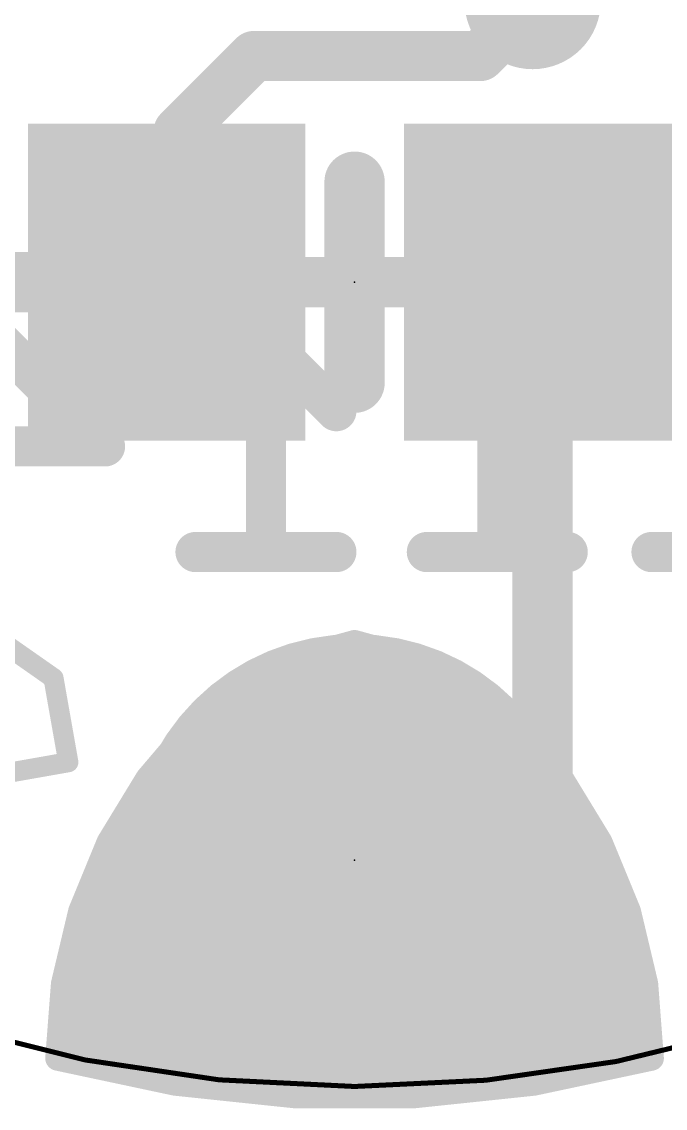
# Model space of a CAD drawing. Extents: x -7 to 7, y -7.1 to 7.
# Drawn here: x -1.68 to 1.57, y -7.1 to -1.6 of the extents above; entities that cross this region are included whole.
import ezdxf

# ---------------------------------------------------------------- set-up
doc = ezdxf.new("R2010")
doc.units = 0
for name, color, linetype in [('1', 12, 'CONTINUOUS'), ('16', 132, 'CONTINUOUS'), ('17', 110, 'CONTINUOUS'), ('20', 53, 'CONTINUOUS'), ('21', 40, 'CONTINUOUS'), ('22', 6, 'CONTINUOUS'), ('23', 53, 'CONTINUOUS'), ('29', 253, 'CONTINUOUS')]:
    doc.layers.add(name, color=color, linetype=linetype)

# ---------------------------------------------------------------- blocks, each defined once
blk = doc.blocks.new('RECT')
blk.add_solid([(-0.5, -0.5), (0.5, -0.5), (-0.5, 0.5), (0.5, 0.5)])
blk = doc.blocks.new('ROUNDP')
at = {"const_width": 0.5}
blk.add_lwpolyline([(0, -0.25, 1), (0, 0.25, 1), (0, -0.25)], format="xyb", dxfattribs=at)

msp = doc.modelspace()

# ---------------------------------------------------------------- linework, layer by layer
at = {"layer": '1'}
for points, const_width in [([(0.95, -1.463), (0.635, -1.778)], 0.254), ([(-0.508, -1.778), (-0.889, -2.159)], 0.254), ([(0.635, -1.778), (-0.508, -1.778)], 0.254), ([(-0.889, -2.159), (-0.889, -2.86)], 0.254), ([(0.95, -2.921), (0.95, -2.794)], 0.3048), ([(0.95, -2.794), (1.204, -3.048)], 0.254), ([(-0.889, -2.86), (-0.95, -2.921)], 0.254), ([(-4.953, -2.921), (-0.95, -2.921)], 0.3048), ([(0.95, -2.921), (0.95, -5.842)], 0.3048), ([(1.204, -3.048), (3.048, -3.048)], 0.254), ([(0, -4.742), (-0.218, -4.8017)], 0.127), ([(0.218, -4.8017), (0, -4.742)], 0.127), ([(-0.218, -4.8017), (-0.4263, -4.8893)], 0.127), ([(-0.2758, -4.826), (0.2758, -4.826)], 0.127), ([(0.4263, -4.8893), (0.218, -4.8017)], 0.127), ([(-0.4263, -4.8893), (-0.6214, -5.0034)], 0.127), ([(0.6214, -5.0034), (0.4263, -4.8893)], 0.127), ([(-0.6214, -5.0034), (-0.8, -5.142)], 0.127), ([(-0.5352, -4.953), (0.5352, -4.953)], 0.127), ([(0.8, -5.142), (0.6214, -5.0034)], 0.127), ([(-0.7201, -5.08), (0.7201, -5.08)], 0.127), ([(-0.8, -5.142), (-1.0442, -5.4291)], 0.127), ([(1.0442, -5.4291), (0.8, -5.142)], 0.127), ([(-0.8553, -5.207), (0.8553, -5.207)], 0.127), ([(-0.9633, -5.334), (0.9633, -5.334)], 0.127), ([(-1.0442, -5.4291), (-1.2405, -5.7509)], 0.127), ([(1.2405, -5.7509), (1.0442, -5.4291)], 0.127), ([(-1.0636, -5.461), (1.0636, -5.461)], 0.127), ([(-1.1411, -5.588), (1.1411, -5.588)], 0.127), ([(-1.2186, -5.715), (1.2186, -5.715)], 0.127), ([(-1.2405, -5.7509), (-1.384, -6.0995)], 0.127), ([(0.95, -5.842), (0, -5.842)], 0.3048), ([(1.384, -6.0995), (1.2405, -5.7509)], 0.127), ([(-1.278, -5.842), (1.278, -5.842)], 0.127), ([(-1.3303, -5.969), (1.3303, -5.969)], 0.127), ([(-1.384, -6.0995), (-1.4712, -6.4662)], 0.127), ([(-1.3826, -6.096), (1.3826, -6.096)], 0.127), ([(1.4712, -6.4662), (1.384, -6.0995)], 0.127), ([(-1.4134, -6.223), (1.4134, -6.223)], 0.127), ([(-1.4436, -6.35), (1.4436, -6.35)], 0.127), ([(-1.4712, -6.4662), (-1.5, -6.842)], 0.127), ([(-1.472, -6.477), (1.472, -6.477)], 0.127), ([(1.5, -6.842), (1.4712, -6.4662)], 0.127), ([(-1.4818, -6.604), (1.4818, -6.604)], 0.127), ([(-1.4915, -6.731), (1.4915, -6.731)], 0.127), ([(-1.5, -6.842), (-0.9066, -6.9681)], 0.127), ([(-1.4247, -6.858), (1.4247, -6.858)], 0.127), ([(0.9066, -6.9681), (1.5, -6.842)], 0.127), ([(-0.9066, -6.9681), (-0.3033, -7.0315)], 0.127), ([(0.3033, -7.0315), (0.9066, -6.9681)], 0.127), ([(-0.7461, -6.985), (0.7461, -6.985)], 0.127), ([(-0.3033, -7.0315), (0.3033, -7.0315)], 0.127)]:
    msp.add_lwpolyline(points, dxfattribs=dict(at, const_width=const_width))
for points, const_width in [([(-0.508, -1.7145, 1), (-0.508, -1.8415)], 0.127), ([(-0.4631, -1.8229, 1), (-0.5529, -1.7331)], 0.127), ([(0.5901, -1.7331, 1), (0.6799, -1.8229)], 0.127), ([(0.635, -1.8415, 1), (0.635, -1.7145)], 0.127), ([(-0.8255, -2.159, 1), (-0.9525, -2.159)], 0.127), ([(-0.9339, -2.1141, 1), (-0.8441, -2.2039)], 0.127), ([(1.0262, -2.794, 1), (0.8738, -2.794)], 0.1524), ([(0.9949, -2.7491, 1), (0.9051, -2.8389)], 0.127), ([(-0.8441, -2.9049, 1), (-0.9339, -2.8151)], 0.127), ([(-0.95, -2.9972, 1), (-0.95, -2.8448)], 0.1524), ([(-0.9525, -2.86, 1), (-0.8255, -2.86)], 0.127), ([(1.0262, -2.921, 1), (0.8738, -2.921)], 0.1524), ([(-0.9949, -2.8761, 1), (-0.9051, -2.9659)], 0.127), ([(0.8738, -2.921, 1), (1.0262, -2.921)], 0.1524), ([(1.204, -2.9845, 1), (1.204, -3.1115)], 0.127), ([(1.1591, -3.0929, 1), (1.2489, -3.0031)], 0.127), ([(0.0084, -4.7114, 1), (-0.0084, -4.7726)], 0.0635), ([(0.0084, -4.7726, 1), (-0.0084, -4.7114)], 0.0635), ([(-0.2758, -4.7943, 1), (-0.2758, -4.8578)], 0.0635), ([(-0.2264, -4.7711, 1), (-0.2096, -4.8323)], 0.0635), ([(-0.2057, -4.831, 1), (-0.2303, -4.7724)], 0.0635), ([(0.2303, -4.7724, 1), (0.2057, -4.831)], 0.0635), ([(0.2096, -4.8323, 1), (0.2264, -4.7711)], 0.0635), ([(0.2758, -4.8578, 1), (0.2758, -4.7943)], 0.0635), ([(-0.4386, -4.8601, 1), (-0.414, -4.9186)], 0.0635), ([(-0.4103, -4.9167, 1), (-0.4424, -4.8619)], 0.0635), ([(0.4424, -4.8619, 1), (0.4103, -4.9167)], 0.0635), ([(0.414, -4.9186, 1), (0.4386, -4.8601)], 0.0635), ([(-0.602, -5.0285, 1), (-0.6409, -4.9783)], 0.0635), ([(-0.5352, -4.9213, 1), (-0.5352, -4.9848)], 0.0635), ([(0.5352, -4.9848, 1), (0.5352, -4.9213)], 0.0635), ([(0.6409, -4.9783, 1), (0.602, -5.0285)], 0.0635), ([(-0.6375, -4.976, 1), (-0.6054, -5.0308)], 0.0635), ([(0.6054, -5.0308, 1), (0.6375, -4.976)], 0.0635), ([(-0.7201, -5.0483, 1), (-0.7201, -5.1117)], 0.0635), ([(0.7201, -5.1117, 1), (0.7201, -5.0483)], 0.0635), ([(-0.8195, -5.1169, 1), (-0.7805, -5.1671)], 0.0635), ([(-0.7758, -5.1626, 1), (-0.8242, -5.1214)], 0.0635), ([(0.8242, -5.1214, 1), (0.7758, -5.1626)], 0.0635), ([(0.7805, -5.1671, 1), (0.8195, -5.1169)], 0.0635), ([(-0.8553, -5.1753, 1), (-0.8553, -5.2387)], 0.0635), ([(0.8553, -5.2387, 1), (0.8553, -5.1753)], 0.0635), ([(-0.9633, -5.3023, 1), (-0.9633, -5.3658)], 0.0635), ([(0.9633, -5.3658, 1), (0.9633, -5.3023)], 0.0635), ([(-1.0684, -5.4086, 1), (-1.02, -5.4497)], 0.0635), ([(-1.0171, -5.4457, 1), (-1.0713, -5.4126)], 0.0635), ([(1.0713, -5.4126, 1), (1.0171, -5.4457)], 0.0635), ([(1.02, -5.4497, 1), (1.0684, -5.4086)], 0.0635), ([(-1.0636, -5.4293, 1), (-1.0636, -5.4928)], 0.0635), ([(1.0636, -5.4928, 1), (1.0636, -5.4293)], 0.0635), ([(-1.1411, -5.5563, 1), (-1.1411, -5.6197)], 0.0635), ([(1.1411, -5.6197, 1), (1.1411, -5.5563)], 0.0635), ([(-1.2186, -5.6833, 1), (-1.2186, -5.7467)], 0.0635), ([(1.2186, -5.7467, 1), (1.2186, -5.6833)], 0.0635), ([(-1.2676, -5.7344, 1), (-1.2134, -5.7675)], 0.0635), ([(-1.2111, -5.763, 1), (-1.2698, -5.7388)], 0.0635), ([(0, -5.7658, 1), (0, -5.9182)], 0.1524), ([(0.95, -5.9182, 1), (0.95, -5.7658)], 0.1524), ([(1.2698, -5.7388, 1), (1.2111, -5.763)], 0.0635), ([(1.2134, -5.7675, 1), (1.2676, -5.7344)], 0.0635), ([(-1.278, -5.8103, 1), (-1.278, -5.8738)], 0.0635), ([(0.8738, -5.842, 1), (1.0262, -5.842)], 0.1524), ([(1.278, -5.8738, 1), (1.278, -5.8103)], 0.0635), ([(-1.3303, -5.9373, 1), (-1.3303, -6.0008)], 0.0635), ([(1.3303, -6.0008, 1), (1.3303, -5.9373)], 0.0635), ([(-1.3531, -6.1068, 1), (-1.4149, -6.0921)], 0.0635), ([(-1.3826, -6.0643, 1), (-1.3826, -6.1277)], 0.0635), ([(1.4149, -6.0921, 1), (1.3531, -6.1068)], 0.0635), ([(1.3826, -6.1277, 1), (1.3826, -6.0643)], 0.0635), ([(-1.4133, -6.0874, 1), (-1.3546, -6.1116)], 0.0635), ([(1.3546, -6.1116, 1), (1.4133, -6.0874)], 0.0635), ([(-1.4134, -6.1913, 1), (-1.4134, -6.2547)], 0.0635), ([(1.4134, -6.2547, 1), (1.4134, -6.1913)], 0.0635), ([(-1.4436, -6.3183, 1), (-1.4436, -6.3818)], 0.0635), ([(1.4436, -6.3818, 1), (1.4436, -6.3183)], 0.0635), ([(-1.472, -6.4453, 1), (-1.472, -6.5088)], 0.0635), ([(-1.4396, -6.4686, 1), (-1.5029, -6.4637)], 0.0635), ([(1.5029, -6.4637, 1), (1.4396, -6.4686)], 0.0635), ([(1.472, -6.5088, 1), (1.472, -6.4453)], 0.0635), ([(-1.5021, -6.4588, 1), (-1.4403, -6.4735)], 0.0635), ([(1.4403, -6.4735, 1), (1.5021, -6.4588)], 0.0635), ([(-1.4818, -6.5723, 1), (-1.4818, -6.6357)], 0.0635), ([(1.4818, -6.6357, 1), (1.4818, -6.5723)], 0.0635), ([(-1.4915, -6.6993, 1), (-1.4915, -6.7628)], 0.0635), ([(1.4915, -6.7628, 1), (1.4915, -6.6993)], 0.0635), ([(-1.4934, -6.8109, 1), (-1.5066, -6.8731)], 0.0635), ([(-1.5317, -6.8396, 1), (-1.4683, -6.8444)], 0.0635), ([(-1.4247, -6.8263, 1), (-1.4247, -6.8898)], 0.0635), ([(1.4247, -6.8898, 1), (1.4247, -6.8263)], 0.0635), ([(1.4683, -6.8444, 1), (1.5317, -6.8396)], 0.0635), ([(1.5066, -6.8731, 1), (1.4934, -6.8109)], 0.0635), ([(-0.9033, -6.9365, 1), (-0.9099, -6.9997)], 0.0635), ([(-0.9132, -6.9992, 1), (-0.9, -6.9371)], 0.0635), ([(0.9, -6.9371, 1), (0.9132, -6.9992)], 0.0635), ([(0.9099, -6.9997, 1), (0.9033, -6.9365)], 0.0635), ([(-0.7461, -6.9533, 1), (-0.7461, -7.0168)], 0.0635), ([(-0.3033, -6.9998, 1), (-0.3033, -7.0633)], 0.0635), ([(-0.3066, -7.0631, 1), (-0.3, -7)], 0.0635), ([(0.3, -7, 1), (0.3066, -7.0631)], 0.0635), ([(0.3033, -7.0633, 1), (0.3033, -6.9998)], 0.0635), ([(0.7461, -7.0168, 1), (0.7461, -6.9533)], 0.0635)]:
    msp.add_lwpolyline(points, format="xyb", dxfattribs=dict(at, const_width=const_width))
at = {"layer": '16'}
for points, const_width in [([(-4.953, -2.921), (4.953, -2.921)], 0.254), ([(0, -4.742), (-0.218, -4.8017)], 0.127), ([(0.218, -4.8017), (0, -4.742)], 0.127), ([(-0.218, -4.8017), (-0.4263, -4.8893)], 0.127), ([(-0.2758, -4.826), (0.2758, -4.826)], 0.127), ([(0.4263, -4.8893), (0.218, -4.8017)], 0.127), ([(-0.4263, -4.8893), (-0.6214, -5.0034)], 0.127), ([(0.6214, -5.0034), (0.4263, -4.8893)], 0.127), ([(-0.6214, -5.0034), (-0.8, -5.142)], 0.127), ([(-0.5352, -4.953), (0.5352, -4.953)], 0.127), ([(0.8, -5.142), (0.6214, -5.0034)], 0.127), ([(-0.7201, -5.08), (0.7201, -5.08)], 0.127), ([(-0.8, -5.142), (-1.0442, -5.4291)], 0.127), ([(1.0442, -5.4291), (0.8, -5.142)], 0.127), ([(-0.8553, -5.207), (0.8553, -5.207)], 0.127), ([(-0.9633, -5.334), (0.9633, -5.334)], 0.127), ([(-1.0442, -5.4291), (-1.2405, -5.7509)], 0.127), ([(1.2405, -5.7509), (1.0442, -5.4291)], 0.127), ([(-1.0636, -5.461), (1.0636, -5.461)], 0.127), ([(-1.1411, -5.588), (1.1411, -5.588)], 0.127), ([(-1.2186, -5.715), (1.2186, -5.715)], 0.127), ([(-1.2405, -5.7509), (-1.384, -6.0995)], 0.127), ([(1.384, -6.0995), (1.2405, -5.7509)], 0.127), ([(-1.278, -5.842), (1.278, -5.842)], 0.127), ([(-1.3303, -5.969), (1.3303, -5.969)], 0.127), ([(-1.384, -6.0995), (-1.4712, -6.4662)], 0.127), ([(-1.3826, -6.096), (1.3826, -6.096)], 0.127), ([(1.4712, -6.4662), (1.384, -6.0995)], 0.127), ([(-1.4134, -6.223), (1.4134, -6.223)], 0.127), ([(-1.4436, -6.35), (1.4436, -6.35)], 0.127), ([(-1.4712, -6.4662), (-1.5, -6.842)], 0.127), ([(-1.472, -6.477), (1.472, -6.477)], 0.127), ([(1.5, -6.842), (1.4712, -6.4662)], 0.127), ([(-1.4818, -6.604), (1.4818, -6.604)], 0.127), ([(-1.4915, -6.731), (1.4915, -6.731)], 0.127), ([(-1.5, -6.842), (-0.9066, -6.9681)], 0.127), ([(-1.4247, -6.858), (1.4247, -6.858)], 0.127), ([(0.9066, -6.9681), (1.5, -6.842)], 0.127), ([(-0.9066, -6.9681), (-0.3033, -7.0315)], 0.127), ([(0.3033, -7.0315), (0.9066, -6.9681)], 0.127), ([(-0.7461, -6.985), (0.7461, -6.985)], 0.127), ([(-0.3033, -7.0315), (0.3033, -7.0315)], 0.127)]:
    msp.add_lwpolyline(points, dxfattribs=dict(at, const_width=const_width))
at = {"layer": '16', "const_width": 0.0635}
for points in [[(0.0084, -4.7114, 1), (-0.0084, -4.7726)], [(0.0084, -4.7726, 1), (-0.0084, -4.7114)], [(-0.2758, -4.7943, 1), (-0.2758, -4.8578)], [(-0.2264, -4.7711, 1), (-0.2096, -4.8323)], [(-0.2057, -4.831, 1), (-0.2303, -4.7724)], [(0.2303, -4.7724, 1), (0.2057, -4.831)], [(0.2096, -4.8323, 1), (0.2264, -4.7711)], [(0.2758, -4.8578, 1), (0.2758, -4.7943)], [(-0.4386, -4.8601, 1), (-0.414, -4.9186)], [(-0.4103, -4.9167, 1), (-0.4424, -4.8619)], [(0.4424, -4.8619, 1), (0.4103, -4.9167)], [(0.414, -4.9186, 1), (0.4386, -4.8601)], [(-0.602, -5.0285, 1), (-0.6409, -4.9783)], [(-0.5352, -4.9213, 1), (-0.5352, -4.9848)], [(0.5352, -4.9848, 1), (0.5352, -4.9213)], [(0.6409, -4.9783, 1), (0.602, -5.0285)], [(-0.6375, -4.976, 1), (-0.6054, -5.0308)], [(0.6054, -5.0308, 1), (0.6375, -4.976)], [(-0.7201, -5.0483, 1), (-0.7201, -5.1117)], [(0.7201, -5.1117, 1), (0.7201, -5.0483)], [(-0.8195, -5.1169, 1), (-0.7805, -5.1671)], [(-0.7758, -5.1626, 1), (-0.8242, -5.1214)], [(0.8242, -5.1214, 1), (0.7758, -5.1626)], [(0.7805, -5.1671, 1), (0.8195, -5.1169)], [(-0.8553, -5.1753, 1), (-0.8553, -5.2387)], [(0.8553, -5.2387, 1), (0.8553, -5.1753)], [(-0.9633, -5.3023, 1), (-0.9633, -5.3658)], [(0.9633, -5.3658, 1), (0.9633, -5.3023)], [(-1.0684, -5.4086, 1), (-1.02, -5.4497)], [(-1.0171, -5.4457, 1), (-1.0713, -5.4126)], [(1.0713, -5.4126, 1), (1.0171, -5.4457)], [(1.02, -5.4497, 1), (1.0684, -5.4086)], [(-1.0636, -5.4293, 1), (-1.0636, -5.4928)], [(1.0636, -5.4928, 1), (1.0636, -5.4293)], [(-1.1411, -5.5563, 1), (-1.1411, -5.6197)], [(1.1411, -5.6197, 1), (1.1411, -5.5563)], [(-1.2186, -5.6833, 1), (-1.2186, -5.7467)], [(1.2186, -5.7467, 1), (1.2186, -5.6833)], [(-1.2676, -5.7344, 1), (-1.2134, -5.7675)], [(-1.2111, -5.763, 1), (-1.2698, -5.7388)], [(1.2698, -5.7388, 1), (1.2111, -5.763)], [(1.2134, -5.7675, 1), (1.2676, -5.7344)], [(-1.278, -5.8103, 1), (-1.278, -5.8738)], [(1.278, -5.8738, 1), (1.278, -5.8103)], [(-1.3303, -5.9373, 1), (-1.3303, -6.0008)], [(1.3303, -6.0008, 1), (1.3303, -5.9373)], [(-1.3531, -6.1068, 1), (-1.4149, -6.0921)], [(-1.3826, -6.0643, 1), (-1.3826, -6.1277)], [(1.4149, -6.0921, 1), (1.3531, -6.1068)], [(1.3826, -6.1277, 1), (1.3826, -6.0643)], [(-1.4133, -6.0874, 1), (-1.3546, -6.1116)], [(1.3546, -6.1116, 1), (1.4133, -6.0874)], [(-1.4134, -6.1913, 1), (-1.4134, -6.2547)], [(1.4134, -6.2547, 1), (1.4134, -6.1913)], [(-1.4436, -6.3183, 1), (-1.4436, -6.3818)], [(1.4436, -6.3818, 1), (1.4436, -6.3183)], [(-1.472, -6.4453, 1), (-1.472, -6.5088)], [(-1.4396, -6.4686, 1), (-1.5029, -6.4637)], [(1.5029, -6.4637, 1), (1.4396, -6.4686)], [(1.472, -6.5088, 1), (1.472, -6.4453)], [(-1.5021, -6.4588, 1), (-1.4403, -6.4735)], [(1.4403, -6.4735, 1), (1.5021, -6.4588)], [(-1.4818, -6.5723, 1), (-1.4818, -6.6357)], [(1.4818, -6.6357, 1), (1.4818, -6.5723)], [(-1.4915, -6.6993, 1), (-1.4915, -6.7628)], [(1.4915, -6.7628, 1), (1.4915, -6.6993)], [(-1.4934, -6.8109, 1), (-1.5066, -6.8731)], [(-1.5317, -6.8396, 1), (-1.4683, -6.8444)], [(-1.4247, -6.8263, 1), (-1.4247, -6.8898)], [(1.4247, -6.8898, 1), (1.4247, -6.8263)], [(1.4683, -6.8444, 1), (1.5317, -6.8396)], [(1.5066, -6.8731, 1), (1.4934, -6.8109)], [(-0.9033, -6.9365, 1), (-0.9099, -6.9997)], [(-0.9132, -6.9992, 1), (-0.9, -6.9371)], [(0.9, -6.9371, 1), (0.9132, -6.9992)], [(0.9099, -6.9997, 1), (0.9033, -6.9365)], [(-0.7461, -6.9533, 1), (-0.7461, -7.0168)], [(-0.3033, -6.9998, 1), (-0.3033, -7.0633)], [(-0.3066, -7.0631, 1), (-0.3, -7)], [(0.3, -7, 1), (0.3066, -7.0631)], [(0.3033, -7.0633, 1), (0.3033, -6.9998)], [(0.7461, -7.0168, 1), (0.7461, -6.9533)]]:
    msp.add_lwpolyline(points, format="xyb", dxfattribs=at)
at = {"layer": '20', "const_width": 0.0254}
msp.add_lwpolyline([(0, -6.985, 1), (0, 6.985, 1), (0, -6.985)], format="xyb", dxfattribs=at)
at = {"layer": '21'}
for points, const_width in [([(0.9, -1.6414, 1), (0.9, -1.3586, 1), (0.9, -1.6414)], 0.4064), ([(0.0762, -2.413, 1), (-0.0762, -2.413)], 0.1524), ([(-0.0762, -3.429, 1), (0.0762, -3.429)], 0.1524), ([(-1.4967, -4.9172, 1), (-1.5468, -4.926)], 0.0508), ([(-1.5363, -4.9424, 1), (-1.5072, -4.9008)], 0.0508), ([(-1.4718, -5.3508, 1), (-1.4218, -5.342)], 0.0508), ([(-1.4424, -5.3714, 1), (-1.4512, -5.3214)], 0.0508)]:
    msp.add_lwpolyline(points, format="xyb", dxfattribs=dict(at, const_width=const_width))
for points, const_width in [([(0, -2.413), (0, -3.429)], 0.3048), ([(-1.5217, -4.9216), (-2.0215, -4.5716)], 0.1016), ([(-1.4468, -5.3464), (-1.5217, -4.9216)], 0.1016), ([(-1.8717, -5.4214), (-1.4468, -5.3464)], 0.1016)]:
    msp.add_lwpolyline(points, dxfattribs=dict(at, const_width=const_width))
at = {"layer": '22', "const_width": 0.2032}
for points in [[(-1.7952, -3.2167), (-1.2614, -3.7505)], [(-0.092, -3.5726), (-0.4479, -3.2167)], [(-0.4479, -3.2167), (-0.4479, -4.2844)], [(1.0774, -3.5726), (0.7215, -3.2167)], [(0.7215, -3.2167), (0.7215, -4.2844)], [(-1.2614, -3.7505), (-1.9732, -3.7505)], [(-0.092, -4.2844), (-0.8038, -4.2844)], [(1.0774, -4.2844), (0.3656, -4.2844)], [(1.857, -4.2844), (1.5011, -4.2844)]]:
    msp.add_lwpolyline(points, dxfattribs=at)
at = {"layer": '22', "const_width": 0.1016}
for points in [[(-0.412, -3.1808, 1), (-0.4838, -3.2526)], [(-0.3971, -3.2167, 1), (-0.4987, -3.2167)], [(0.7574, -3.1808, 1), (0.6856, -3.2526)], [(0.7723, -3.2167, 1), (0.6707, -3.2167)], [(-0.1279, -3.6085, 1), (-0.0561, -3.5367)], [(1.0415, -3.6085, 1), (1.1133, -3.5367)], [(-1.2973, -3.7865, 1), (-1.2255, -3.7146)], [(-1.2614, -3.8013, 1), (-1.2614, -3.6997)], [(-0.8038, -4.2336, 1), (-0.8038, -4.3352)], [(-0.092, -4.3352, 1), (-0.092, -4.2336)], [(0.3656, -4.2336, 1), (0.3656, -4.3352)], [(1.0774, -4.3352, 1), (1.0774, -4.2336)], [(1.5011, -4.2336, 1), (1.5011, -4.3352)], [(-0.4987, -4.2844, 1), (-0.3971, -4.2844)], [(0.6707, -4.2844, 1), (0.7723, -4.2844)]]:
    msp.add_lwpolyline(points, format="xyb", dxfattribs=at)
at = {"layer": '23'}
for p in [(0, -2.921), (0, -5.842)]:
    msp.add_point(p, dxfattribs=at)
at = {"layer": '29', "const_width": 0.127}
for points in [[(0, -4.742), (-0.218, -4.8017)], [(0.218, -4.8017), (0, -4.742)], [(-0.218, -4.8017), (-0.4263, -4.8893)], [(-0.2758, -4.826), (0.2758, -4.826)], [(0.4263, -4.8893), (0.218, -4.8017)], [(-0.4263, -4.8893), (-0.6214, -5.0034)], [(0.6214, -5.0034), (0.4263, -4.8893)], [(-0.6214, -5.0034), (-0.8, -5.142)], [(-0.5352, -4.953), (0.5352, -4.953)], [(0.8, -5.142), (0.6214, -5.0034)], [(-0.7201, -5.08), (0.7201, -5.08)], [(-0.8, -5.142), (-1.0442, -5.4291)], [(1.0442, -5.4291), (0.8, -5.142)], [(-0.8553, -5.207), (0.8553, -5.207)], [(-0.9633, -5.334), (0.9633, -5.334)], [(-1.0442, -5.4291), (-1.2405, -5.7509)], [(1.2405, -5.7509), (1.0442, -5.4291)], [(-1.0636, -5.461), (1.0636, -5.461)], [(-1.1411, -5.588), (1.1411, -5.588)], [(-1.2186, -5.715), (1.2186, -5.715)], [(-1.2405, -5.7509), (-1.384, -6.0995)], [(1.384, -6.0995), (1.2405, -5.7509)], [(-1.278, -5.842), (1.278, -5.842)], [(-1.3303, -5.969), (1.3303, -5.969)], [(-1.384, -6.0995), (-1.4712, -6.4662)], [(-1.3826, -6.096), (1.3826, -6.096)], [(1.4712, -6.4662), (1.384, -6.0995)], [(-1.4134, -6.223), (1.4134, -6.223)], [(-1.4436, -6.35), (1.4436, -6.35)], [(-1.4712, -6.4662), (-1.5, -6.842)], [(-1.472, -6.477), (1.472, -6.477)], [(1.5, -6.842), (1.4712, -6.4662)], [(-1.4818, -6.604), (1.4818, -6.604)], [(-1.4915, -6.731), (1.4915, -6.731)], [(-1.5, -6.842), (-0.9066, -6.9681)], [(-1.4247, -6.858), (1.4247, -6.858)], [(0.9066, -6.9681), (1.5, -6.842)], [(-0.9066, -6.9681), (-0.3033, -7.0315)], [(0.3033, -7.0315), (0.9066, -6.9681)], [(-0.7461, -6.985), (0.7461, -6.985)], [(-0.3033, -7.0315), (0.3033, -7.0315)]]:
    msp.add_lwpolyline(points, dxfattribs=at)
at = {"layer": '29', "const_width": 0.0635}
for points in [[(0.0084, -4.7114, 1), (-0.0084, -4.7726)], [(0.0084, -4.7726, 1), (-0.0084, -4.7114)], [(-0.2758, -4.7943, 1), (-0.2758, -4.8578)], [(-0.2264, -4.7711, 1), (-0.2096, -4.8323)], [(-0.2057, -4.831, 1), (-0.2303, -4.7724)], [(0.2303, -4.7724, 1), (0.2057, -4.831)], [(0.2096, -4.8323, 1), (0.2264, -4.7711)], [(0.2758, -4.8578, 1), (0.2758, -4.7943)], [(-0.4386, -4.8601, 1), (-0.414, -4.9186)], [(-0.4103, -4.9167, 1), (-0.4424, -4.8619)], [(0.4424, -4.8619, 1), (0.4103, -4.9167)], [(0.414, -4.9186, 1), (0.4386, -4.8601)], [(-0.602, -5.0285, 1), (-0.6409, -4.9783)], [(-0.5352, -4.9213, 1), (-0.5352, -4.9848)], [(0.5352, -4.9848, 1), (0.5352, -4.9213)], [(0.6409, -4.9783, 1), (0.602, -5.0285)], [(-0.6375, -4.976, 1), (-0.6054, -5.0308)], [(0.6054, -5.0308, 1), (0.6375, -4.976)], [(-0.7201, -5.0483, 1), (-0.7201, -5.1117)], [(0.7201, -5.1117, 1), (0.7201, -5.0483)], [(-0.8195, -5.1169, 1), (-0.7805, -5.1671)], [(-0.7758, -5.1626, 1), (-0.8242, -5.1214)], [(0.8242, -5.1214, 1), (0.7758, -5.1626)], [(0.7805, -5.1671, 1), (0.8195, -5.1169)], [(-0.8553, -5.1753, 1), (-0.8553, -5.2387)], [(0.8553, -5.2387, 1), (0.8553, -5.1753)], [(-0.9633, -5.3023, 1), (-0.9633, -5.3658)], [(0.9633, -5.3658, 1), (0.9633, -5.3023)], [(-1.0684, -5.4086, 1), (-1.02, -5.4497)], [(-1.0171, -5.4457, 1), (-1.0713, -5.4126)], [(1.0713, -5.4126, 1), (1.0171, -5.4457)], [(1.02, -5.4497, 1), (1.0684, -5.4086)], [(-1.0636, -5.4293, 1), (-1.0636, -5.4928)], [(1.0636, -5.4928, 1), (1.0636, -5.4293)], [(-1.1411, -5.5563, 1), (-1.1411, -5.6197)], [(1.1411, -5.6197, 1), (1.1411, -5.5563)], [(-1.2186, -5.6833, 1), (-1.2186, -5.7467)], [(1.2186, -5.7467, 1), (1.2186, -5.6833)], [(-1.2676, -5.7344, 1), (-1.2134, -5.7675)], [(-1.2111, -5.763, 1), (-1.2698, -5.7388)], [(1.2698, -5.7388, 1), (1.2111, -5.763)], [(1.2134, -5.7675, 1), (1.2676, -5.7344)], [(-1.278, -5.8103, 1), (-1.278, -5.8738)], [(1.278, -5.8738, 1), (1.278, -5.8103)], [(-1.3303, -5.9373, 1), (-1.3303, -6.0008)], [(1.3303, -6.0008, 1), (1.3303, -5.9373)], [(-1.3531, -6.1068, 1), (-1.4149, -6.0921)], [(-1.3826, -6.0643, 1), (-1.3826, -6.1277)], [(1.4149, -6.0921, 1), (1.3531, -6.1068)], [(1.3826, -6.1277, 1), (1.3826, -6.0643)], [(-1.4133, -6.0874, 1), (-1.3546, -6.1116)], [(1.3546, -6.1116, 1), (1.4133, -6.0874)], [(-1.4134, -6.1913, 1), (-1.4134, -6.2547)], [(1.4134, -6.2547, 1), (1.4134, -6.1913)], [(-1.4436, -6.3183, 1), (-1.4436, -6.3818)], [(1.4436, -6.3818, 1), (1.4436, -6.3183)], [(-1.472, -6.4453, 1), (-1.472, -6.5088)], [(-1.4396, -6.4686, 1), (-1.5029, -6.4637)], [(1.5029, -6.4637, 1), (1.4396, -6.4686)], [(1.472, -6.5088, 1), (1.472, -6.4453)], [(-1.5021, -6.4588, 1), (-1.4403, -6.4735)], [(1.4403, -6.4735, 1), (1.5021, -6.4588)], [(-1.4818, -6.5723, 1), (-1.4818, -6.6357)], [(1.4818, -6.6357, 1), (1.4818, -6.5723)], [(-1.4915, -6.6993, 1), (-1.4915, -6.7628)], [(1.4915, -6.7628, 1), (1.4915, -6.6993)], [(-1.4934, -6.8109, 1), (-1.5066, -6.8731)], [(-1.5317, -6.8396, 1), (-1.4683, -6.8444)], [(-1.4247, -6.8263, 1), (-1.4247, -6.8898)], [(1.4247, -6.8898, 1), (1.4247, -6.8263)], [(1.4683, -6.8444, 1), (1.5317, -6.8396)], [(1.5066, -6.8731, 1), (1.4934, -6.8109)], [(-0.9033, -6.9365, 1), (-0.9099, -6.9997)], [(-0.9132, -6.9992, 1), (-0.9, -6.9371)], [(0.9, -6.9371, 1), (0.9132, -6.9992)], [(0.9099, -6.9997, 1), (0.9033, -6.9365)], [(-0.7461, -6.9533, 1), (-0.7461, -7.0168)], [(-0.3033, -6.9998, 1), (-0.3033, -7.0633)], [(-0.3066, -7.0631, 1), (-0.3, -7)], [(0.3, -7, 1), (0.3066, -7.0631)], [(0.3033, -7.0633, 1), (0.3033, -6.9998)], [(0.7461, -7.0168, 1), (0.7461, -6.9533)]]:
    msp.add_lwpolyline(points, format="xyb", dxfattribs=at)

# ---------------------------------------------------------------- block references
at = {"layer": '1', "xscale": 1.3, "yscale": 1.5}
for p in [(-0.95, -2.921), (0.95, -2.921)]:
    msp.add_blockref('RECT', p, dxfattribs=at)
at = {"layer": '17', "xscale": 2.1844, "yscale": 2.1844, "rotation": 180}
msp.add_blockref('ROUNDP', (0, -5.842), dxfattribs=at)
msp.add_blockref('ROUNDP', (0, -5.842), dxfattribs=at)
at = {"layer": '29', "xscale": 1.4016, "yscale": 1.6016}
for p in [(-0.95, -2.921), (0.95, -2.921)]:
    msp.add_blockref('RECT', p, dxfattribs=at)
at = {"layer": '29', "xscale": 2.286, "yscale": 2.286, "rotation": 180}
msp.add_blockref('ROUNDP', (0, -5.842), dxfattribs=at)

doc.saveas('drawing.dxf')
